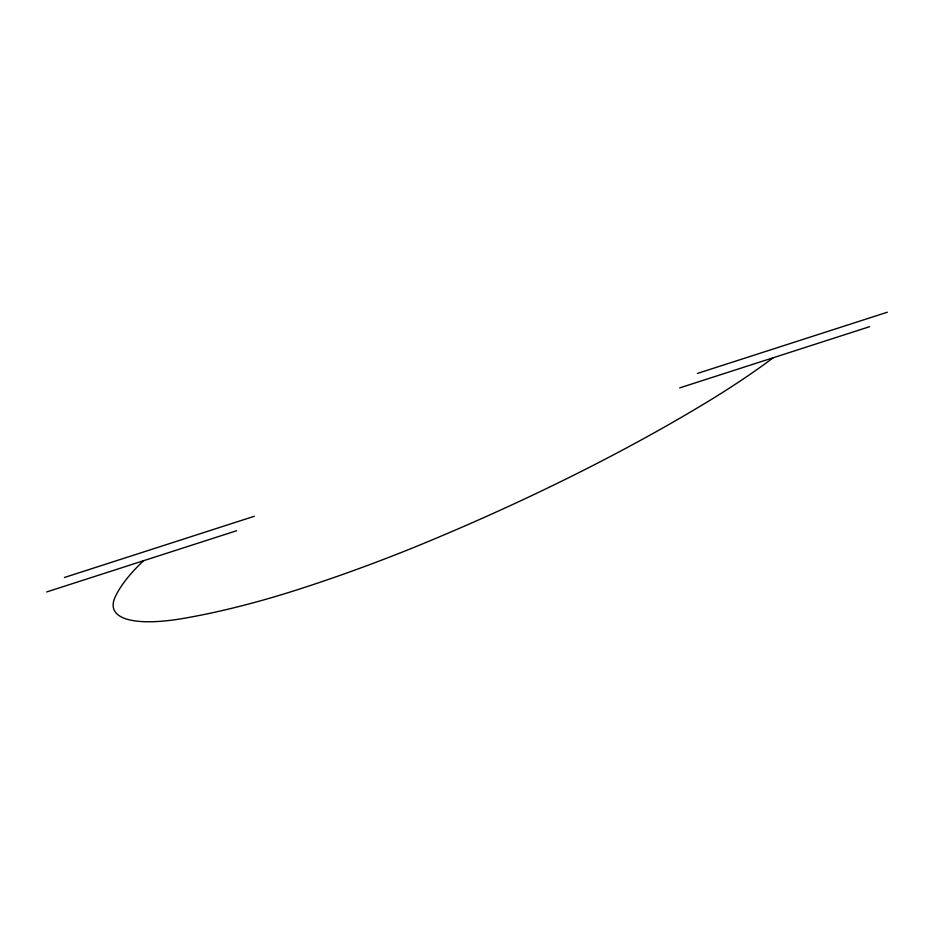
<?xml version="1.0" encoding="UTF-8"?>
<svg xmlns="http://www.w3.org/2000/svg" width="934" height="934" viewBox="0 0 934 934"><rect width="100%" height="100%" fill="white"/><g stroke="black" fill="none" stroke-linecap="round" stroke-linejoin="round"><path stroke-width="1.4" d="M64.411 577.492L254.317 516.28M697.406 373.448L887.3 312.236M46.7 591.946L236.594 530.734M679.683 387.902L869.589 326.69M773.27 357.734A471.997 132.476 -20.7 0 1 706.466 402.437A713.062 200.133 -20.7 0 1 426.149 542.397A471.997 132.476 -20.7 0 1 298.705 589.319A301.367 84.585 -20.7 0 1 183.858 618.331A142.914 40.115 -20.7 0 1 115.022 597.363A301.367 84.585 -20.7 0 1 143.579 560.715"/></g></svg>
